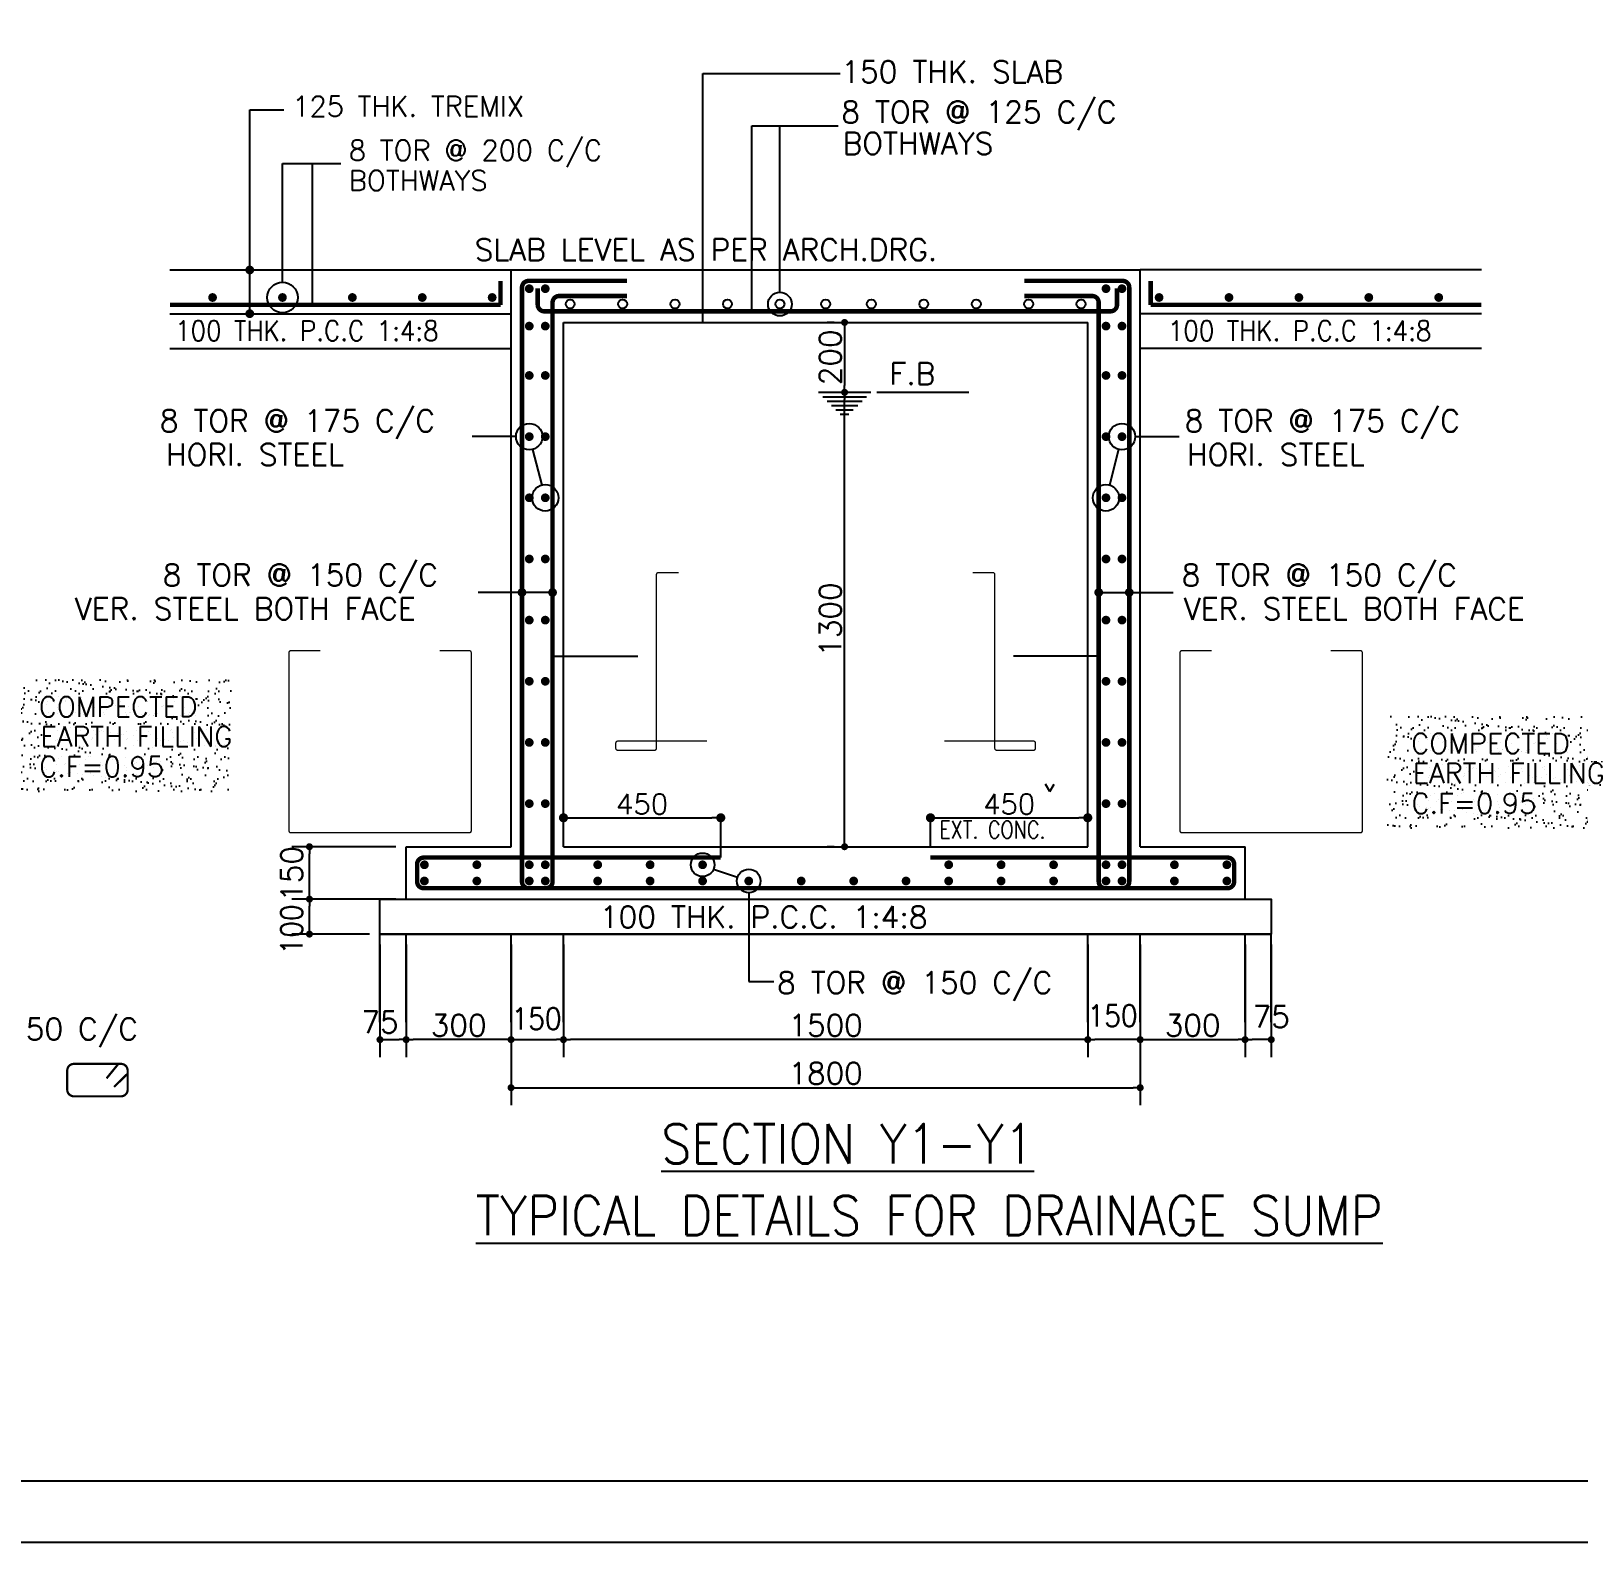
# Model space of a CAD drawing. Extents: x -200722 to 834823, y -494970 to 88783.
# Drawn here: x 307613 to 325318, y -349087 to -331793 of the extents above; entities that cross this region are included whole.
import ezdxf
from ezdxf.enums import TextEntityAlignment as Align

# ---------------------------------------------------------------- set-up
doc = ezdxf.new("R2010")
doc.units = 0
doc.header["$LTSCALE"] = 100
doc.header["$MEASUREMENT"] = 0
doc.header["$PDMODE"] = 34
doc.layers.get('0').update_dxf_attribs({"linetype": 'CONTINUOUS'})
doc.layers.get('DEFPOINTS').update_dxf_attribs({"linetype": 'CONTINUOUS'})
for name, color, linetype in [('5', 4, 'CONTINUOUS'), ('B_NO', 3, 'CONTINUOUS'), ('BEAM', 4, 'CONTINUOUS'), ('DIMENSION', 7, 'CONTINUOUS'), ('HATCH WALL', 8, 'CONTINUOUS'), ('STEEL', 6, 'CONTINUOUS'), ('TEXT', 2, 'CONTINUOUS')]:
    doc.layers.add(name, color=color, linetype=linetype)
doc.layers.add('9_TITLE TEXT', color=7, linetype='CONTINUOUS', lineweight=20)
doc.styles.add('ROMANS', font='romans.shx')
doc.styles.get("Standard").update_dxf_attribs({"font": 'simplex.shx'})
doc.dimstyles.new('STANDARD$0', dxfattribs={"dimtxt": 2.5, "dimasz": 2.5, "dimexe": 2, "dimexo": 0.7, "dimgap": 0.9, "dimtad": 1, "dimdec": 0, "dimdsep": 46, "dimtxsty": 'ROMANS', "dimcen": 0.09, "dimclrd": 4, "dimclre": 4, "dimclrt": 3, "dimadec": 0, "dimazin": 0, "dimtfac": 1, "dimtdec": 0, "dimtmove": 0, "dimatfit": 3, "dimfxl": 1, "dimtolj": 1, "dimtzin": 0, "dimarcsym": 0})

# ---------------------------------------------------------------- blocks, each defined once
blk = doc.blocks.new('DOT')
at = {"color": 0, "linetype": 'ByBlock'}
blk.add_line((-0.5, 0), (-1, 0), dxfattribs=at)
at = {"color": 0, "linetype": 'ByBlock', "const_width": 0.5}
blk.add_lwpolyline([(-0.25, 0, 1), (0.25, 0, 1)], format="xyb", close=True, dxfattribs=at)
blk = doc.blocks.new('*D1678')
at = {"layer": 'BEAM', "color": 0, "lineweight": -2, "transparency": 16777216}
for p, q in [((311607, -342249), (311607, -343537)), ((311907, -342249), (311907, -343537)), ((311687, -343337), (311827, -343337))]:
    blk.add_line(p, q, dxfattribs=at)
at = {"layer": 'DEFPOINTS', "color": 0, "lineweight": -3, "transparency": 16777216}
for p in [(311607, -342129), (311907, -342129), (311907, -343337)]:
    blk.add_point(p, dxfattribs=at)
at = {"layer": 'BEAM', "color": 0, "lineweight": -2, "transparency": 16777216, "xscale": 80, "yscale": 80, "zscale": 80, "rotation": 180}
blk.add_blockref('DOT', (311607, -343337), dxfattribs=at)
at = {"layer": 'BEAM', "color": 0, "lineweight": -2, "transparency": 16777216, "xscale": 80, "yscale": 80, "zscale": 80}
blk.add_blockref('DOT', (311907, -343337), dxfattribs=at)
at = {"layer": 'BEAM', "color": 0, "transparency": 16777216, "insert": (311607, -343137), "char_height": 248, "attachment_point": 5}
blk.add_mtext('\\A1;75', dxfattribs=at)
blk = doc.blocks.new('_DOT')
at = {"color": 0, "linetype": 'ByBlock'}
blk.add_line((-0.5, 0), (-1, 0), dxfattribs=at)
at = {"color": 0, "linetype": 'ByBlock', "const_width": 0.5}
blk.add_lwpolyline([(-0.25, 0, 1), (0.25, 0, 1)], format="xyb", close=True, dxfattribs=at)
blk = doc.blocks.new('*D1679')
at = {"layer": 'BEAM', "color": 0, "lineweight": -2, "transparency": 16777216}
for p, q in [((311907, -342249), (311907, -343537)), ((313107, -342249), (313107, -343537)), ((313027, -343337), (311987, -343337))]:
    blk.add_line(p, q, dxfattribs=at)
at = {"layer": 'DEFPOINTS', "color": 0, "lineweight": -3, "transparency": 16777216}
for p in [(311907, -342129), (313107, -342129), (311907, -343337)]:
    blk.add_point(p, dxfattribs=at)
at = {"layer": 'BEAM', "color": 0, "lineweight": -2, "transparency": 16777216, "xscale": 80, "yscale": 80, "zscale": 80, "rotation": 180}
blk.add_blockref('DOT', (311907, -343337), dxfattribs=at)
at = {"layer": 'BEAM', "color": 0, "lineweight": -2, "transparency": 16777216, "xscale": 80, "yscale": 80, "zscale": 80}
blk.add_blockref('DOT', (313107, -343337), dxfattribs=at)
at = {"layer": 'BEAM', "color": 0, "transparency": 16777216, "insert": (312507, -343173), "char_height": 248, "attachment_point": 5}
blk.add_mtext('\\A1;300', dxfattribs=at)
blk = doc.blocks.new('*D1680')
at = {"layer": 'BEAM', "color": 0, "lineweight": -2, "transparency": 16777216}
for p, q in [((313107, -342249), (313107, -343537)), ((313707, -342249), (313707, -343537)), ((313187, -343337), (313627, -343337))]:
    blk.add_line(p, q, dxfattribs=at)
at = {"layer": 'DEFPOINTS', "color": 0, "lineweight": -3, "transparency": 16777216}
for p in [(313107, -342129), (313707, -342129), (313707, -343337)]:
    blk.add_point(p, dxfattribs=at)
at = {"layer": 'BEAM', "color": 0, "lineweight": -2, "transparency": 16777216, "xscale": 80, "yscale": 80, "zscale": 80, "rotation": 180}
blk.add_blockref('DOT', (313107, -343337), dxfattribs=at)
at = {"layer": 'BEAM', "color": 0, "lineweight": -2, "transparency": 16777216, "xscale": 80, "yscale": 80, "zscale": 80}
blk.add_blockref('DOT', (313707, -343337), dxfattribs=at)
at = {"layer": 'BEAM', "color": 0, "transparency": 16777216, "insert": (313399, -343097), "char_height": 248, "attachment_point": 5}
blk.add_mtext('\\A1;{\\W0.9;150}', dxfattribs=at)
blk = doc.blocks.new('*D1681')
at = {"layer": 'BEAM', "color": 0, "lineweight": -2, "transparency": 16777216}
for p, q in [((313707, -342249), (313707, -343537)), ((319707, -342249), (319707, -343537)), ((319627, -343337), (313787, -343337))]:
    blk.add_line(p, q, dxfattribs=at)
at = {"layer": 'DEFPOINTS', "color": 0, "lineweight": -3, "transparency": 16777216}
for p in [(313707, -342129), (319707, -342129), (313707, -343337)]:
    blk.add_point(p, dxfattribs=at)
at = {"layer": 'BEAM', "color": 0, "lineweight": -2, "transparency": 16777216, "xscale": 80, "yscale": 80, "zscale": 80, "rotation": 180}
blk.add_blockref('DOT', (313707, -343337), dxfattribs=at)
at = {"layer": 'BEAM', "color": 0, "lineweight": -2, "transparency": 16777216, "xscale": 80, "yscale": 80, "zscale": 80}
blk.add_blockref('DOT', (319707, -343337), dxfattribs=at)
at = {"layer": 'BEAM', "color": 0, "transparency": 16777216, "insert": (316707, -343173), "char_height": 248, "attachment_point": 5}
blk.add_mtext('\\A1;1500', dxfattribs=at)
blk = doc.blocks.new('*D1682')
at = {"layer": 'BEAM', "color": 0, "lineweight": -2, "transparency": 16777216}
for p, q in [((321507, -342249), (321507, -343537)), ((321807, -342249), (321807, -343537)), ((321727, -343337), (321587, -343337))]:
    blk.add_line(p, q, dxfattribs=at)
at = {"layer": 'DEFPOINTS', "color": 0, "lineweight": -3, "transparency": 16777216}
for p in [(321507, -342129), (321807, -342129), (321507, -343337)]:
    blk.add_point(p, dxfattribs=at)
at = {"layer": 'BEAM', "color": 0, "lineweight": -2, "transparency": 16777216, "xscale": 80, "yscale": 80, "zscale": 80, "rotation": 180}
blk.add_blockref('DOT', (321507, -343337), dxfattribs=at)
at = {"layer": 'BEAM', "color": 0, "lineweight": -2, "transparency": 16777216, "xscale": 80, "yscale": 80, "zscale": 80}
blk.add_blockref('DOT', (321807, -343337), dxfattribs=at)
at = {"layer": 'BEAM', "color": 0, "transparency": 16777216, "insert": (321807, -343074), "char_height": 248, "attachment_point": 5}
blk.add_mtext('\\A1;75', dxfattribs=at)
blk = doc.blocks.new('*D1683')
at = {"layer": 'BEAM', "color": 0, "lineweight": -2, "transparency": 16777216}
for p, q in [((320307, -342249), (320307, -343537)), ((321507, -342249), (321507, -343537)), ((320387, -343337), (321427, -343337))]:
    blk.add_line(p, q, dxfattribs=at)
at = {"layer": 'DEFPOINTS', "color": 0, "lineweight": -3, "transparency": 16777216}
for p in [(320307, -342129), (321507, -342129), (321507, -343337)]:
    blk.add_point(p, dxfattribs=at)
at = {"layer": 'BEAM', "color": 0, "lineweight": -2, "transparency": 16777216, "xscale": 80, "yscale": 80, "zscale": 80, "rotation": 180}
blk.add_blockref('DOT', (320307, -343337), dxfattribs=at)
at = {"layer": 'BEAM', "color": 0, "lineweight": -2, "transparency": 16777216, "xscale": 80, "yscale": 80, "zscale": 80}
blk.add_blockref('DOT', (321507, -343337), dxfattribs=at)
at = {"layer": 'BEAM', "color": 0, "transparency": 16777216, "insert": (320907, -343173), "char_height": 248, "attachment_point": 5}
blk.add_mtext('\\A1;300', dxfattribs=at)
blk = doc.blocks.new('*D1684')
at = {"layer": 'BEAM', "color": 0, "lineweight": -2, "transparency": 16777216}
for p, q in [((319707, -342249), (319707, -343537)), ((320307, -342249), (320307, -343537)), ((320227, -343337), (319787, -343337))]:
    blk.add_line(p, q, dxfattribs=at)
at = {"layer": 'DEFPOINTS', "color": 0, "lineweight": -3, "transparency": 16777216}
for p in [(319707, -342129), (320307, -342129), (319707, -343337)]:
    blk.add_point(p, dxfattribs=at)
at = {"layer": 'BEAM', "color": 0, "lineweight": -2, "transparency": 16777216, "xscale": 80, "yscale": 80, "zscale": 80, "rotation": 180}
blk.add_blockref('DOT', (319707, -343337), dxfattribs=at)
at = {"layer": 'BEAM', "color": 0, "lineweight": -2, "transparency": 16777216, "xscale": 80, "yscale": 80, "zscale": 80}
blk.add_blockref('DOT', (320307, -343337), dxfattribs=at)
at = {"layer": 'BEAM', "color": 0, "transparency": 16777216, "insert": (319991, -343063), "char_height": 248, "attachment_point": 5}
blk.add_mtext('\\A1;{\\W0.9;150}', dxfattribs=at)
blk = doc.blocks.new('*D1685')
at = {"layer": 'BEAM', "color": 0, "lineweight": -2, "transparency": 16777216}
for p, q in [((311487, -341729), (310600, -341729)), ((310800, -342049), (310800, -341809)), ((311487, -342129), (310600, -342129))]:
    blk.add_line(p, q, dxfattribs=at)
at = {"layer": 'DEFPOINTS', "color": 0, "lineweight": -3, "transparency": 16777216}
for p in [(310800, -341729), (311607, -341729), (311607, -342129)]:
    blk.add_point(p, dxfattribs=at)
at = {"layer": 'BEAM', "color": 0, "lineweight": -2, "transparency": 16777216, "xscale": 80, "yscale": 80, "zscale": 80}
for p, rotation in [((310800, -341729), 90), ((310800, -342129), 270)]:
    blk.add_blockref('DOT', p, dxfattribs=dict(at, rotation=rotation))
at = {"layer": 'BEAM', "color": 0, "transparency": 16777216, "insert": (310595, -342076), "char_height": 248, "attachment_point": 5, "rotation": 90}
blk.add_mtext('\\A1;{\\W0.9;100}', dxfattribs=at)
blk = doc.blocks.new('*D1686')
at = {"layer": 'BEAM', "color": 0, "lineweight": -2, "transparency": 16777216}
for p, q in [((311787, -341129), (310600, -341129)), ((310800, -341649), (310800, -341209)), ((311787, -341729), (310600, -341729))]:
    blk.add_line(p, q, dxfattribs=at)
at = {"layer": 'DEFPOINTS', "color": 0, "lineweight": -3, "transparency": 16777216}
for p in [(310800, -341129), (311907, -341129), (311907, -341729)]:
    blk.add_point(p, dxfattribs=at)
at = {"layer": 'BEAM', "color": 0, "lineweight": -2, "transparency": 16777216, "xscale": 80, "yscale": 80, "zscale": 80}
for p, rotation in [((310800, -341129), 90), ((310800, -341729), 270)]:
    blk.add_blockref('DOT', p, dxfattribs=dict(at, rotation=rotation))
at = {"layer": 'BEAM', "color": 0, "transparency": 16777216, "insert": (310598, -341440), "char_height": 248, "attachment_point": 5, "rotation": 90}
blk.add_mtext('\\A1;150', dxfattribs=at)
blk = doc.blocks.new('*D1687')
at = {"layer": 'BEAM', "color": 0, "lineweight": -2, "transparency": 16777216}
for p, q in [((313107, -342249), (313107, -344087)), ((320307, -342249), (320307, -344087)), ((313187, -343887), (320227, -343887))]:
    blk.add_line(p, q, dxfattribs=at)
at = {"layer": 'DEFPOINTS', "color": 0, "lineweight": -3, "transparency": 16777216}
for p in [(313107, -342129), (320307, -342129), (320307, -343887)]:
    blk.add_point(p, dxfattribs=at)
at = {"layer": 'BEAM', "color": 0, "lineweight": -2, "transparency": 16777216, "xscale": 80, "yscale": 80, "zscale": 80, "rotation": 180}
blk.add_blockref('DOT', (313107, -343887), dxfattribs=at)
at = {"layer": 'BEAM', "color": 0, "lineweight": -2, "transparency": 16777216, "xscale": 80, "yscale": 80, "zscale": 80}
blk.add_blockref('DOT', (320307, -343887), dxfattribs=at)
at = {"layer": 'BEAM', "color": 0, "transparency": 16777216, "insert": (316707, -343723), "char_height": 248, "attachment_point": 5}
blk.add_mtext('\\A1;1800', dxfattribs=at)
blk = doc.blocks.new('*D1688')
at = {"layer": 'DEFPOINTS', "color": 0, "lineweight": -3, "transparency": 16777216}
for p in [(315507, -340798), (313707, -341129), (315507, -341129)]:
    blk.add_point(p, dxfattribs=at)
at = {"layer": 'DIMENSION', "color": 7, "lineweight": -2, "transparency": 16777216}
for p, q in [((313707, -341123), (313707, -340782)), ((315507, -341123), (315507, -340782))]:
    blk.add_line(p, q, dxfattribs=at)
at = {"layer": 'DIMENSION', "color": 4, "lineweight": -2, "transparency": 16777216}
blk.add_line((313811, -340798), (315403, -340798), dxfattribs=at)
at = {"layer": 'DIMENSION', "color": 4, "lineweight": -2, "transparency": 16777216, "xscale": 104, "yscale": 104, "zscale": 104, "rotation": 180}
blk.add_blockref('DOT', (313707, -340798), dxfattribs=at)
at = {"layer": 'DIMENSION', "color": 4, "lineweight": -2, "transparency": 16777216, "xscale": 104, "yscale": 104, "zscale": 104}
blk.add_blockref('DOT', (315507, -340798), dxfattribs=at)
at = {"layer": 'DIMENSION', "color": 1, "transparency": 16777216, "insert": (314607, -340642), "char_height": 232, "attachment_point": 5, "style": 'ROMANS'}
blk.add_mtext('\\A1;450', dxfattribs=at)
blk = doc.blocks.new('*D1689')
at = {"layer": 'DEFPOINTS', "color": 0, "lineweight": -3, "transparency": 16777216}
for p in [(319707, -340798), (317907, -341129), (319707, -341129)]:
    blk.add_point(p, dxfattribs=at)
at = {"layer": 'DIMENSION', "color": 7, "lineweight": -2, "transparency": 16777216}
for p, q in [((317907, -341123), (317907, -340782)), ((319707, -341123), (319707, -340782))]:
    blk.add_line(p, q, dxfattribs=at)
at = {"layer": 'DIMENSION', "color": 4, "lineweight": -2, "transparency": 16777216}
blk.add_line((318011, -340798), (319603, -340798), dxfattribs=at)
at = {"layer": 'DIMENSION', "color": 4, "lineweight": -2, "transparency": 16777216, "xscale": 104, "yscale": 104, "zscale": 104, "rotation": 180}
blk.add_blockref('DOT', (317907, -340798), dxfattribs=at)
at = {"layer": 'DIMENSION', "color": 4, "lineweight": -2, "transparency": 16777216, "xscale": 104, "yscale": 104, "zscale": 104}
blk.add_blockref('DOT', (319707, -340798), dxfattribs=at)
at = {"layer": 'DIMENSION', "color": 1, "transparency": 16777216, "insert": (318807, -340642), "char_height": 232, "attachment_point": 5, "style": 'ROMANS'}
blk.add_mtext('\\A1;450', dxfattribs=at)
blk = doc.blocks.new('*D1690')
at = {"layer": 'BEAM', "color": 0, "lineweight": -2, "transparency": 16777216}
for p, q in [((316804, -335929), (316724, -335929)), ((316924, -341049), (316924, -336009)), ((316804, -341129), (316724, -341129))]:
    blk.add_line(p, q, dxfattribs=at)
at = {"layer": 'DEFPOINTS', "color": 0, "lineweight": -3, "transparency": 16777216}
for p in [(316924, -335929), (316924, -335929), (316924, -341129)]:
    blk.add_point(p, dxfattribs=at)
at = {"layer": 'BEAM', "color": 0, "lineweight": -2, "transparency": 16777216, "xscale": 80, "yscale": 80, "zscale": 80}
for p, rotation in [((316924, -335929), 90), ((316924, -341129), 270)]:
    blk.add_blockref('DOT', p, dxfattribs=dict(at, rotation=rotation))
at = {"layer": 'BEAM', "color": 0, "transparency": 16777216, "insert": (316760, -338529), "char_height": 248, "attachment_point": 5, "rotation": 90}
blk.add_mtext('\\A1;1300', dxfattribs=at)
blk = doc.blocks.new('*D1929')
at = {"layer": 'BEAM', "color": 0, "lineweight": -2, "transparency": 16777216}
for p, q in [((316804, -335129), (316724, -335129)), ((316924, -335209), (316924, -335849)), ((316804, -335929), (316724, -335929))]:
    blk.add_line(p, q, dxfattribs=at)
at = {"layer": 'DEFPOINTS', "color": 0, "lineweight": -3, "transparency": 16777216}
for p in [(316924, -335129), (316924, -335929), (316924, -335929)]:
    blk.add_point(p, dxfattribs=at)
at = {"layer": 'BEAM', "color": 0, "lineweight": -2, "transparency": 16777216, "xscale": 80, "yscale": 80, "zscale": 80}
for p, rotation in [((316924, -335129), 90), ((316924, -335929), 270)]:
    blk.add_blockref('DOT', p, dxfattribs=dict(at, rotation=rotation))
at = {"layer": 'BEAM', "color": 0, "transparency": 16777216, "insert": (316760, -335529), "char_height": 248, "attachment_point": 5, "rotation": 90}
blk.add_mtext('\\A1;200', dxfattribs=at)

msp = doc.modelspace()

# ---------------------------------------------------------------- hatches: boundary and pattern name
at = {"layer": 'HATCH WALL', "lineweight": -3, "true_color": 0x000000}
h = msp.add_hatch(dxfattribs=at)
h.set_pattern_fill('AR-SAND', color=18, scale=100, style=0)
h.set_pattern_definition([(142.5, (658155.86, 72684.1), (6.299336, 192.682377), [0, -152, 0, -170, 0, -162.5]), (172.5, (658155.86, 72684.1), (-176.97767, 282.21461), [0, -82, 0, -137, 0, -52.5]), (212.5, (658278.86, 72684.1), (-311.414186, 0.565905), [0, -50, 0, -180, 0, -235]), (222.5, (658278.86, 72684.1), (-300.61266, 87.76756), [0, -25, 0, -118, 0, -135])])
h.paths.add_polyline_path([(307429.5, -339212.5), (309902.1, -339212.5), (309902.1, -340499.9), (307429.5, -340499.9)])
h = msp.add_hatch(dxfattribs=at)
h.set_pattern_fill('AR-SAND', color=18, scale=100, style=0)
h.set_pattern_definition([(142.5, (673861.1, 72263.9), (6.299336, 192.682377), [0, -152, 0, -170, 0, -162.5]), (172.5, (673861.1, 72263.9), (-176.97767, 282.21461), [0, -82, 0, -137, 0, -52.5]), (212.5, (673984.1, 72263.9), (-311.414186, 0.565905), [0, -50, 0, -180, 0, -235]), (222.5, (673984.1, 72263.9), (-300.61266, 87.76756), [0, -25, 0, -118, 0, -135])])
h.paths.add_polyline_path([(323134.7, -339632.7), (325607.4, -339632.7), (325607.4, -340920.1), (323134.7, -340920.1)])

# ---------------------------------------------------------------- linework, layer by layer
at = {"color": 3, "linetype": 'Continuous'}
msp.add_line((315507.1, -341253.7), (315507.1, -340813.8), dxfattribs=at)
at = {"color": 18, "ltscale": 0.4, "true_color": 0x000000}
msp.add_lwpolyline([(222672.7, -265926.9), (222672.7, -349086.9), (340412.7, -349086.9), (340412.7, -265926.9)], close=True, dxfattribs=at)
at = {"color": 18, "true_color": 0x000000}
msp.add_lwpolyline([(223372.7, -348386.9), (339712.7, -348386.9), (339712.7, -266626.9), (223372.7, -266626.9)], close=True, dxfattribs=at)
at = {"color": 3, "linetype": 'Continuous', "const_width": 50}
for points in [[(313340.5, -334742.9, -1), (313290.5, -334742.9, -1)], [(313473.7, -334742.9, 1), (313523.7, -334742.9, 1)], [(319940.5, -334742.9, -1), (319890.5, -334742.9, -1)], [(320073.7, -334742.9, 1), (320123.7, -334742.9, 1)], [(313340.5, -335171.1, -1), (313290.5, -335171.1, -1)], [(313473.7, -335171.1, 1), (313523.7, -335171.1, 1)], [(319940.5, -335171.1, -1), (319890.5, -335171.1, -1)], [(320073.7, -335171.1, 1), (320123.7, -335171.1, 1)], [(313340.5, -335735.9, -1), (313290.5, -335735.9, -1)], [(313473.7, -335735.9, 1), (313523.7, -335735.9, 1)], [(319940.5, -335735.9, -1), (319890.5, -335735.9, -1)], [(320073.7, -335735.9, 1), (320123.7, -335735.9, 1)], [(313340.5, -336435.9, -1), (313290.5, -336435.9, -1)], [(313473.7, -336435.9, 1), (313523.7, -336435.9, 1)], [(319940.5, -336435.9, -1), (319890.5, -336435.9, -1)], [(320073.7, -336435.9, 1), (320123.7, -336435.9, 1)], [(313340.5, -337135.9, -1), (313290.5, -337135.9, -1)], [(313473.7, -337135.9, 1), (313523.7, -337135.9, 1)], [(319940.5, -337135.9, -1), (319890.5, -337135.9, -1)], [(320073.7, -337135.9, 1), (320123.7, -337135.9, 1)], [(313340.5, -337835.9, -1), (313290.5, -337835.9, -1)], [(313473.7, -337835.9, 1), (313523.7, -337835.9, 1)], [(319940.5, -337835.9, -1), (319890.5, -337835.9, -1)], [(320073.7, -337835.9, 1), (320123.7, -337835.9, 1)], [(313340.5, -338535.9, -1), (313290.5, -338535.9, -1)], [(313473.7, -338535.9, 1), (313523.7, -338535.9, 1)], [(319940.5, -338535.9, -1), (319890.5, -338535.9, -1)], [(320073.7, -338535.9, 1), (320123.7, -338535.9, 1)], [(313340.5, -339235.9, -1), (313290.5, -339235.9, -1)], [(313473.7, -339235.9, 1), (313523.7, -339235.9, 1)], [(319940.5, -339235.9, -1), (319890.5, -339235.9, -1)], [(320073.7, -339235.9, 1), (320123.7, -339235.9, 1)], [(313340.5, -339935.9, -1), (313290.5, -339935.9, -1)], [(313473.7, -339935.9, 1), (313523.7, -339935.9, 1)], [(319940.5, -339935.9, -1), (319890.5, -339935.9, -1)], [(320073.7, -339935.9, 1), (320123.7, -339935.9, 1)], [(313340.5, -340635.9, -1), (313290.5, -340635.9, -1)], [(313473.7, -340635.9, 1), (313523.7, -340635.9, 1)], [(319940.5, -340635.9, -1), (319890.5, -340635.9, -1)], [(320073.7, -340635.9, 1), (320123.7, -340635.9, 1)], [(312140.5, -341335.9, -1), (312090.5, -341335.9, -1)], [(312740.5, -341335.9, -1), (312690.5, -341335.9, -1)], [(313340.5, -341335.9, -1), (313290.5, -341335.9, -1)], [(313473.7, -341335.9, 1), (313523.7, -341335.9, 1)], [(314073.7, -341335.9, 1), (314123.7, -341335.9, 1)], [(314673.7, -341335.9, 1), (314723.7, -341335.9, 1)], [(315273.7, -341335.9, 1), (315323.7, -341335.9, 1)], [(318140.5, -341335.9, -1), (318090.5, -341335.9, -1)], [(318740.5, -341335.9, -1), (318690.5, -341335.9, -1)], [(319340.5, -341335.9, -1), (319290.5, -341335.9, -1)], [(319940.5, -341335.9, -1), (319890.5, -341335.9, -1)], [(320073.7, -341335.9, 1), (320123.7, -341335.9, 1)], [(320673.7, -341335.9, 1), (320723.7, -341335.9, 1)], [(321273.7, -341335.9, 1), (321323.7, -341335.9, 1)], [(312140.5, -341521.4, 1), (312090.5, -341521.4, 1)], [(312740.5, -341521.4, 1), (312690.5, -341521.4, 1)], [(313340.5, -341521.4, 1), (313290.5, -341521.4, 1)], [(313473.7, -341521.4, -1), (313523.7, -341521.4, -1)], [(314073.7, -341521.4, -1), (314123.7, -341521.4, -1)], [(314673.7, -341521.4, -1), (314723.7, -341521.4, -1)], [(315273.7, -341521.4, -1), (315323.7, -341521.4, -1)], [(315802.5, -341521.4, -1), (315852.5, -341521.4, -1)], [(316402.5, -341521.4, -1), (316452.5, -341521.4, -1)], [(317002.5, -341521.4, -1), (317052.5, -341521.4, -1)], [(317602.5, -341521.4, -1), (317652.5, -341521.4, -1)], [(318140.5, -341521.4, 1), (318090.5, -341521.4, 1)], [(318740.5, -341521.4, 1), (318690.5, -341521.4, 1)], [(319340.5, -341521.4, 1), (319290.5, -341521.4, 1)], [(319940.5, -341521.4, 1), (319890.5, -341521.4, 1)], [(320073.7, -341521.4, -1), (320123.7, -341521.4, -1)], [(320673.7, -341521.4, -1), (320723.7, -341521.4, -1)], [(321273.7, -341521.4, -1), (321323.7, -341521.4, -1)]]:
    msp.add_lwpolyline(points, format="xyb", close=True, dxfattribs=at)
at = {"color": 3, "linetype": 'Continuous'}
for centre in [(313783.6, -334918.6), (314383.6, -334918.6), (314983.6, -334918.6), (315583.6, -334918.6), (316183.6, -334918.6), (316707.1, -334918.6), (317230.6, -334918.6), (317830.6, -334918.6), (318430.6, -334918.6), (319030.6, -334918.6), (319630.6, -334918.6)]:
    msp.add_circle(centre, 51, dxfattribs=at)
at = {"layer": '5', "color": 18, "linetype": 'Continuous', "true_color": 0x000000}
for p, q in [((313107.1, -334528.7), (320307.1, -334528.7)), ((313107.1, -341128.7), (313107.1, -334528.7)), ((320307.1, -341128.7), (320307.1, -334528.7)), ((313707.1, -341128.7), (313707.1, -335128.7)), ((313707.1, -335128.7), (319707.1, -335128.7)), ((319707.1, -341128.7), (319707.1, -335128.7)), ((311907.1, -341128.7), (313107.1, -341128.7)), ((311907.1, -341728.7), (311907.1, -341128.7)), ((313707.1, -341128.7), (319707.1, -341128.7)), ((320307.1, -341128.7), (321507.1, -341128.7)), ((321507.1, -341728.7), (321507.1, -341128.7)), ((311607.1, -341728.7), (321807.1, -341728.7)), ((311607.1, -342128.7), (321807.1, -342128.7))]:
    msp.add_line(p, q, dxfattribs=at)
at = {"layer": '5', "color": 8, "linetype": 'Continuous'}
for p, q in [((316623.8, -335928.7), (317223.8, -335928.7)), ((316673.8, -335978.7), (317173.8, -335978.7)), ((316723.8, -336028.7), (317123.8, -336028.7)), ((317294.5, -335928.7), (318345.6, -335928.7)), ((316773.8, -336078.7), (317073.8, -336078.7)), ((316823.8, -336128.7), (317023.8, -336128.7)), ((316873.8, -336178.7), (316973.8, -336178.7))]:
    msp.add_line(p, q, dxfattribs=at)
at = {"layer": '5', "color": 18, "linetype": 'Continuous', "true_color": 0x000000}
msp.add_lwpolyline([(311607.1, -341728.7), (321807.1, -341728.7), (321807.1, -342128.7), (311607.1, -342128.7)], close=True, dxfattribs=at)
at = {"layer": '9_TITLE TEXT', "color": 18, "true_color": 0x000000}
msp.add_lwpolyline([(339712.7, -266626.9), (223372.7, -266626.9), (223372.7, -348386.9), (339712.7, -348386.9)], dxfattribs=at)
at = {"layer": 'BEAM', "color": 18, "true_color": 0x000000}
for p, q in [((309202.2, -334528.7), (313107.1, -334528.7)), ((324212, -334528.7), (320307.1, -334528.7)), ((309202.2, -335028.7), (313107.1, -335028.7)), ((324212, -335028.7), (320307.1, -335028.7)), ((309202.2, -335428.7), (313107.1, -335428.7)), ((324212, -335428.7), (320307.1, -335428.7)), ((311607.1, -343136.7), (311607.1, -342128.7)), ((311907.1, -343136.7), (311907.1, -342128.7)), ((313107.1, -343136.7), (313107.1, -342128.7)), ((313707.1, -343136.7), (313707.1, -342128.7)), ((319707.1, -343136.7), (319707.1, -342128.7)), ((320307.1, -343136.7), (320307.1, -342128.7)), ((321507.1, -343136.7), (321507.1, -342128.7)), ((321807.1, -343136.7), (321807.1, -342128.7))]:
    msp.add_line(p, q, dxfattribs=at)
at = {"layer": 'STEEL', "color": 18, "lineweight": -3, "ltscale": 0.4, "true_color": 0x000000, "const_width": 50, "elevation": -12170.8}
for points in [[(309716.1, -334843.5, 1), (309666.1, -334843.5, 1)], [(310516.1, -334843.5, 1), (310466.1, -334843.5, 1)], [(311316.1, -334843.5, 1), (311266.1, -334843.5, 1)], [(312116.1, -334843.5, 1), (312066.1, -334843.5, 1)], [(312916.1, -334843.5, 1), (312866.1, -334843.5, 1)], [(320498.2, -334843.5, -1), (320548.2, -334843.5, -1)], [(321298.2, -334843.5, -1), (321348.2, -334843.5, -1)], [(322098.2, -334843.5, -1), (322148.2, -334843.5, -1)], [(322898.2, -334843.5, -1), (322948.2, -334843.5, -1)], [(323698.2, -334843.5, -1), (323748.2, -334843.5, -1)]]:
    msp.add_lwpolyline(points, format="xyb", close=True, dxfattribs=at)
at = {"layer": 'STEEL', "color": 18, "true_color": 0x000000}
for points, const_width in [([(314432.1, -334826.1), (313657.1, -334826.1, 0.4142136), (313582.1, -334901.1), (313582.1, -341528.7, -0.4142136), (313507.1, -341603.7), (312107.1, -341603.7, -0.4142136), (312032.1, -341528.7), (312032.1, -341328.7, -0.4142136), (312107.1, -341253.7), (315507.1, -341253.7)], 50.8), ([(318982.1, -334653.7), (320107.1, -334653.7, -0.4142136), (320182.1, -334728.7), (320182.1, -341528.7, -0.4142136), (320107.1, -341603.7), (313307.1, -341603.7, -0.4142136), (313232.1, -341528.7), (313232.1, -334728.7, -0.4142136), (313307.1, -334653.7), (314432.1, -334653.7)], 50.8), ([(313412.2, -334737.4), (313412.2, -334926.7, 0.4142136), (313487.2, -335001.7), (319967.1, -335001.7, 0.4142136), (320042.1, -334926.7), (320042.1, -334737.4)], 50.8), ([(318982.1, -334826.1), (319757.1, -334826.1, -0.4142136), (319832.1, -334901.1), (319832.1, -341528.7, 0.4142136), (319907.1, -341603.7), (321307.1, -341603.7, 0.4142136), (321382.1, -341528.7), (321382.1, -341328.7, 0.4142136), (321307.1, -341253.7), (317907.1, -341253.7)], 50.8), ([(315026, -337992), (314793.5, -337992, 0.4142136), (314771, -338014.5), (314771, -340002.7, -0.4142136), (314748.5, -340025.2), (314328.5, -340025.2, -0.4142136), (314306, -340002.7), (314306, -339942.7, -0.4142136), (314328.5, -339920.2), (315348.5, -339920.2)], 15.2), ([(318388.2, -337992), (318620.7, -337992, -0.4142136), (318643.2, -338014.5), (318643.2, -340002.7, 0.4142136), (318665.7, -340025.2), (319085.7, -340025.2, 0.4142136), (319108.2, -340002.7), (319108.2, -339942.7, 0.4142136), (319085.7, -339920.2), (318065.7, -339920.2)], 15.2), ([(312291, -338885), (312628.5, -338885, -0.4142136), (312651, -338907.5), (312651, -340947.5, -0.4142136), (312628.5, -340970), (310588.5, -340970, -0.4142136), (310566, -340947.5), (310566, -338907.5, -0.4142136), (310588.5, -338885), (310926, -338885)], 15.2), ([(321123.2, -338885), (320785.7, -338885, 0.4142136), (320763.2, -338907.5), (320763.2, -340947.5, 0.4142136), (320785.7, -340970), (322825.7, -340970, 0.4142136), (322848.2, -340947.5), (322848.2, -338907.5, 0.4142136), (322825.7, -338885), (322488.2, -338885)], 15.2)]:
    msp.add_lwpolyline(points, format="xyb", dxfattribs=dict(at, const_width=const_width))
at = {"layer": 'STEEL', "color": 18, "lineweight": -3, "ltscale": 0.4, "true_color": 0x000000, "const_width": 50.8, "elevation": 15186.6}
for points in [[(312987.4, -334928.7), (312987.4, -334654.9)], [(320426.9, -334928.7), (320426.9, -334654.9)], [(309202.2, -334928.7), (312987.4, -334928.7)], [(324212, -334928.7), (320426.9, -334928.7)]]:
    msp.add_lwpolyline(points, dxfattribs=at)
at = {"layer": 'STEEL', "color": 18, "true_color": 0x000000, "const_width": 25.4}
msp.add_lwpolyline([(308028.1, -343909.6), (308028.1, -343690.6, -0.4142136), (308104.3, -343614.4), (308643.3, -343614.4, -0.4142136), (308719.5, -343690.6), (308719.5, -343909.6, -0.4142136), (308643.3, -343985.8), (308104.3, -343985.8, -0.4142136)], format="xyb", close=True, dxfattribs=at)
for points in [[(308616, -343610.9), (308477.8, -343780.6)], [(308719.5, -343725.7), (308564.6, -343877.6)]]:
    msp.add_lwpolyline(points, dxfattribs=at)
at = {"layer": 'TEXT', "color": 18, "true_color": 0x000000}
for p, q in [((315301.6, -335128.7), (315301.6, -332279.4)), ((315301.6, -332279.4), (316871.9, -332279.4)), ((310117, -335028.7, -8055.9), (310117, -332695.4, -8055.9)), ((310117, -332695.4, -8055.9), (310505.2, -332695.4, -8055.9)), ((315863.3, -332877), (316849.5, -332877)), ((315863.3, -335001.7), (315863.3, -332877)), ((316183.6, -334782.9), (316183.6, -332877)), ((310491.1, -334668.9, -15102.6), (310491.1, -333308.9, -15102.6)), ((310491.1, -333308.9, -15102.6), (311159.7, -333308.9, -15102.6)), ((310833.8, -334928.7, 12254.8), (310833.8, -333308.9, -15102.6)), ((313164.4, -336435.9), (312662.3, -336435.9)), ((320249.8, -336435.9), (320752, -336435.9)), ((313353.8, -336582.1), (313460.4, -336989.6)), ((320060.4, -336582.1), (319953.8, -336989.6)), ((313582.1, -338219.2), (312730, -338219.2)), ((319832.1, -338219.2), (320684.2, -338219.2)), ((313582.1, -338948.3), (314556.4, -338948.3)), ((319832.1, -338948.3), (318857.8, -338948.3)), ((319272.4, -340497.5), (319222.8, -340411.7)), ((319272.4, -340497.5), (319322, -340411.7)), ((315423.1, -341387.9), (315699.4, -341479.1)), ((315827.5, -341656.3), (315827.5, -342672.2)), ((315827.5, -342672.2), (316112.6, -342672.2))]:
    msp.add_line(p, q, dxfattribs=at)
at = {"layer": 'TEXT', "color": 18, "true_color": 0x000000, "const_width": 50, "elevation": -8055.9}
for points in [[(310092, -334528.7, -1), (310142, -334528.7, -1)], [(310092, -335028.7, -1), (310142, -335028.7, -1)]]:
    msp.add_lwpolyline(points, format="xyb", close=True, dxfattribs=at)
at = {"layer": 'TEXT', "color": 18, "true_color": 0x000000, "const_width": 50}
for points in [[(313257.1, -338219.2, -1), (313207.1, -338219.2, -1)], [(313607.1, -338219.2, -1), (313557.1, -338219.2, -1)], [(319807.1, -338219.2, 1), (319857.1, -338219.2, 1)], [(320157.1, -338219.2, 1), (320207.1, -338219.2, 1)]]:
    msp.add_lwpolyline(points, format="xyb", close=True, dxfattribs=at)
at = {"layer": 'TEXT', "color": 18, "true_color": 0x000000}
for centre, radius in [((310491.1, -334843.5, -15102.6), 174.5), ((316183.6, -334918.6), 135.7), ((313315.5, -336435.9), 151.1), ((320098.7, -336435.9), 151.1), ((313498.7, -337135.9), 151.1), ((319915.5, -337135.9), 151.1), ((315298.7, -341335.9), 134.9), ((315827.5, -341521.4), 134.9)]:
    msp.add_circle(centre, radius, dxfattribs=at)

# ---------------------------------------------------------------- texts
at = {"layer": 'B_NO', "color": 18, "true_color": 0x000000, "width": 0.9}
for s, p in [('%%USECTION Y1-Y1', (314824.8, -344753.9)), ('%%UTYPICAL DETAILS FOR DRAINAGE SUMP', (312702.5, -345575.2))]:
    msp.add_text(s, height=450, dxfattribs=at).set_placement(p)
at = {"layer": 'TEXT', "color": 18, "true_color": 0x000000}
for s, height, p in [('150 THK. SLAB', 250, (316885.9, -332385.2)), ('125 THK. TREMIX', 230, (310603.4, -332770.8, -8055.9)), ('8 TOR @ 125 C/C', 250, (316885.9, -332844.9)), ('8 TOR @ 200 C/C', 230, (311250, -333274.7, -15102.6)), ('BOTHWAYS', 250, (316902.9, -333205.3)), ('BOTHWAYS', 230, (311250, -333620, -15102.6)), ('SLAB LEVEL AS PER ARCH.DRG.', 250, (312691.3, -334421.3)), ('F.B', 250, (317437.8, -335839.8)), ('8 TOR @ 175 C/C', 250, (309087.3, -336379.6)), ('8 TOR @ 175 C/C', 250, (320815.1, -336379.6)), ('HORI. STEEL', 250, (309159.6, -336766.1)), ('HORI. STEEL', 250, (320842.5, -336766.1)), ('8 TOR @ 150 C/C', 250, (309121.1, -338144.1)), ('8 TOR @ 150 C/C', 250, (320781.2, -338144.1)), ('VER. STEEL BOTH FACE', 250, (308117.4, -338530.6)), ('VER. STEEL BOTH FACE', 250, (320808.7, -338530.6)), ('COMPECTED ', 230, (307702.7, -339642.7)), ('EARTH FILLING', 230, (307721, -339982.1)), ('COMPECTED ', 230, (323408, -340062.9)), ('C.F=0.95', 230, (307705.9, -340328.4)), ('EARTH FILLING', 230, (323426.3, -340402.3)), ('C.F=0.95', 230, (323411.1, -340748.5)), ('100 THK. P.C.C. 1:4:8', 250, (314122.9, -342058.5)), ('8 TOR @ 150 C/C', 250, (316151.5, -342809.6)), ('8 TOR @ 150 C/C', 250, (305688.5, -343340.1))]:
    msp.add_text(s, height=height, dxfattribs=at).set_placement(p)
at = {"layer": 'TEXT', "color": 18, "ltscale": 5, "true_color": 0x000000, "style": 'ROMANS', "width": 0.9}
for p in [(309262.3, -335223.9, 24765.2), (320623.1, -335223.9, 24765.2)]:
    msp.add_text('100 THK. P.C.C 1:4:8', height=230, dxfattribs=at).set_placement(p, align=Align.MIDDLE_LEFT)
at = {"layer": 'TEXT', "color": 18, "true_color": 0x000000, "width": 0.8}
msp.add_text('EXT. CONC.', height=200, dxfattribs=at).set_placement((318009.1, -341033.2))

# ---------------------------------------------------------------- dimensions: what is measured, and where the dimension line sits
at = {"layer": 'BEAM', "color": 18, "true_color": 0x000000}
for base, p1, p2, angle, picture, middle in [((316923.8, -335928.7), (316923.8, -335128.7), (316923.8, -335928.7), 270, '*D1929', (316759.8, -335528.7)), ((316923.8, -335928.7), (316923.8, -341128.7), (316923.8, -335928.7), 90, '*D1690', (316759.8, -338528.7)), ((311907.1, -343336.7), (313107.1, -342128.7), (311907.1, -342128.7), 180, '*D1679', (312507.1, -343172.7)), ((313707.1, -343336.7), (319707.1, -342128.7), (313707.1, -342128.7), 180, '*D1681', (316707.1, -343172.7))]:
    dim = msp.add_linear_dim(base=base, p1=p1, p2=p2, angle=angle, dimstyle='STANDARD$0', override={"dimscale": 8, "dimtxt": 31, "dimasz": 10, "dimexe": 25, "dimexo": 15, "dimgap": 5, "dimlfac": 0.25, "dimzin": 3, "dimtxsty": 'Standard', "dimblk": 'DOT', "dimcen": 3, "dimdle": 1, "dimclrd": 0, "dimclre": 0, "dimclrt": 0, "dimtmove": 2, "dimldrblk": 'DOT', "dimtzin": 3}, dxfattribs=at)
    dim.commit()
    dim.dimension.update_dxf_attribs({"geometry": picture, "text_midpoint": middle})
for base, p1, p2, angle, picture, middle in [((310799.6, -341128.7), (311907.1, -341728.7), (311907.1, -341128.7), 90, '*D1686', (310598, -341440.2)), ((321507.1, -343336.7), (321807.1, -342128.7), (321507.1, -342128.7), 180, '*D1682', (321807.1, -343074.2))]:
    dim = msp.add_linear_dim(base=base, p1=p1, p2=p2, angle=angle, dimstyle='STANDARD$0', override={"dimscale": 8, "dimtxt": 31, "dimasz": 10, "dimexe": 25, "dimexo": 15, "dimgap": 5, "dimlfac": 0.25, "dimzin": 3, "dimtxsty": 'Standard', "dimblk": 'DOT', "dimcen": 3, "dimdle": 1, "dimclrd": 0, "dimclre": 0, "dimclrt": 0, "dimtmove": 2, "dimldrblk": 'DOT', "dimtzin": 3}, dxfattribs=at)
    dim.commit()
    dim.dimension.update_dxf_attribs({"geometry": picture, "text_midpoint": middle, "dimtype": 160})
for base, p1, p2, angle, picture, middle in [((310799.6, -341728.7), (311607.1, -342128.7), (311607.1, -341728.7), 90, '*D1685', (310595.4, -342075.7)), ((319707.1, -343336.7), (320307.1, -342128.7), (319707.1, -342128.7), 180, '*D1684', (319991.1, -343062.8))]:
    dim = msp.add_linear_dim(base=base, p1=p1, p2=p2, angle=angle, text='{\\W0.9;<>}', dimstyle='STANDARD$0', override={"dimscale": 8, "dimtxt": 31, "dimasz": 10, "dimexe": 25, "dimexo": 15, "dimgap": 5, "dimlfac": 0.25, "dimzin": 3, "dimtxsty": 'Standard', "dimblk": 'DOT', "dimcen": 3, "dimdle": 1, "dimclrd": 0, "dimclre": 0, "dimclrt": 0, "dimtmove": 2, "dimldrblk": 'DOT', "dimtzin": 3}, dxfattribs=at)
    dim.commit()
    dim.dimension.update_dxf_attribs({"geometry": picture, "text_midpoint": middle, "dimtype": 160})
dim = msp.add_linear_dim(base=(311907.1, -343336.7), p1=(311607.1, -342128.7), p2=(311907.1, -342128.7), dimstyle='STANDARD$0', override={"dimscale": 8, "dimtxt": 31, "dimasz": 10, "dimexe": 25, "dimexo": 15, "dimgap": 5, "dimlfac": 0.25, "dimzin": 3, "dimtxsty": 'Standard', "dimblk": 'DOT', "dimcen": 3, "dimdle": 1, "dimclrd": 0, "dimclre": 0, "dimclrt": 0, "dimtmove": 2, "dimldrblk": 'DOT', "dimtzin": 3}, dxfattribs=at)
dim.commit()
dim.dimension.update_dxf_attribs({"geometry": '*D1678', "text_midpoint": (311607.1, -343136.7), "dimtype": 160})
dim = msp.add_linear_dim(base=(313707.1, -343336.7), p1=(313107.1, -342128.7), p2=(313707.1, -342128.7), text='{\\W0.9;<>}', dimstyle='STANDARD$0', override={"dimscale": 8, "dimtxt": 31, "dimasz": 10, "dimexe": 25, "dimexo": 15, "dimgap": 5, "dimlfac": 0.25, "dimzin": 3, "dimtxsty": 'Standard', "dimblk": 'DOT', "dimcen": 3, "dimdle": 1, "dimclrd": 0, "dimclre": 0, "dimclrt": 0, "dimtmove": 2, "dimldrblk": 'DOT', "dimtzin": 3}, dxfattribs=at)
dim.commit()
dim.dimension.update_dxf_attribs({"geometry": '*D1680', "text_midpoint": (313399.1, -343097.2), "dimtype": 160})
for base, p1, p2, picture, middle in [((320307.1, -343886.6), (313107.1, -342128.7), (320307.1, -342128.7), '*D1687', (316707.1, -343722.6)), ((321507.1, -343336.7), (320307.1, -342128.7), (321507.1, -342128.7), '*D1683', (320907.1, -343172.7))]:
    dim = msp.add_linear_dim(base=base, p1=p1, p2=p2, dimstyle='STANDARD$0', override={"dimscale": 8, "dimtxt": 31, "dimasz": 10, "dimexe": 25, "dimexo": 15, "dimgap": 5, "dimlfac": 0.25, "dimzin": 3, "dimtxsty": 'Standard', "dimblk": 'DOT', "dimcen": 3, "dimdle": 1, "dimclrd": 0, "dimclre": 0, "dimclrt": 0, "dimtmove": 2, "dimldrblk": 'DOT', "dimtzin": 3}, dxfattribs=at)
    dim.commit()
    dim.dimension.update_dxf_attribs({"geometry": picture, "text_midpoint": middle})
at = {"layer": 'DIMENSION', "color": 18, "true_color": 0x000000}
for base, p1, p2, picture, middle in [((315507.1, -340797.8), (313707.1, -341128.7), (315507.1, -341128.7), '*D1688', (314607.1, -340641.8)), ((319707.1, -340797.8), (317907.1, -341128.7), (319707.1, -341128.7), '*D1689', (318807.1, -340641.8))]:
    dim = msp.add_linear_dim(base=base, p1=p1, p2=p2, dimstyle='STANDARD$0', override={"dimscale": 8, "dimtxt": 29, "dimasz": 13, "dimgap": 5, "dimlfac": 0.25, "dimzin": 3, "dimblk": 'DOT', "dimcen": 3, "dimdle": 4, "dimclre": 7, "dimclrt": 1, "dimtmove": 2, "dimldrblk": 'DOT', "dimtzin": 3}, dxfattribs=at)
    dim.commit()
    dim.dimension.update_dxf_attribs({"geometry": picture, "text_midpoint": middle})

doc.saveas('drawing.dxf')
